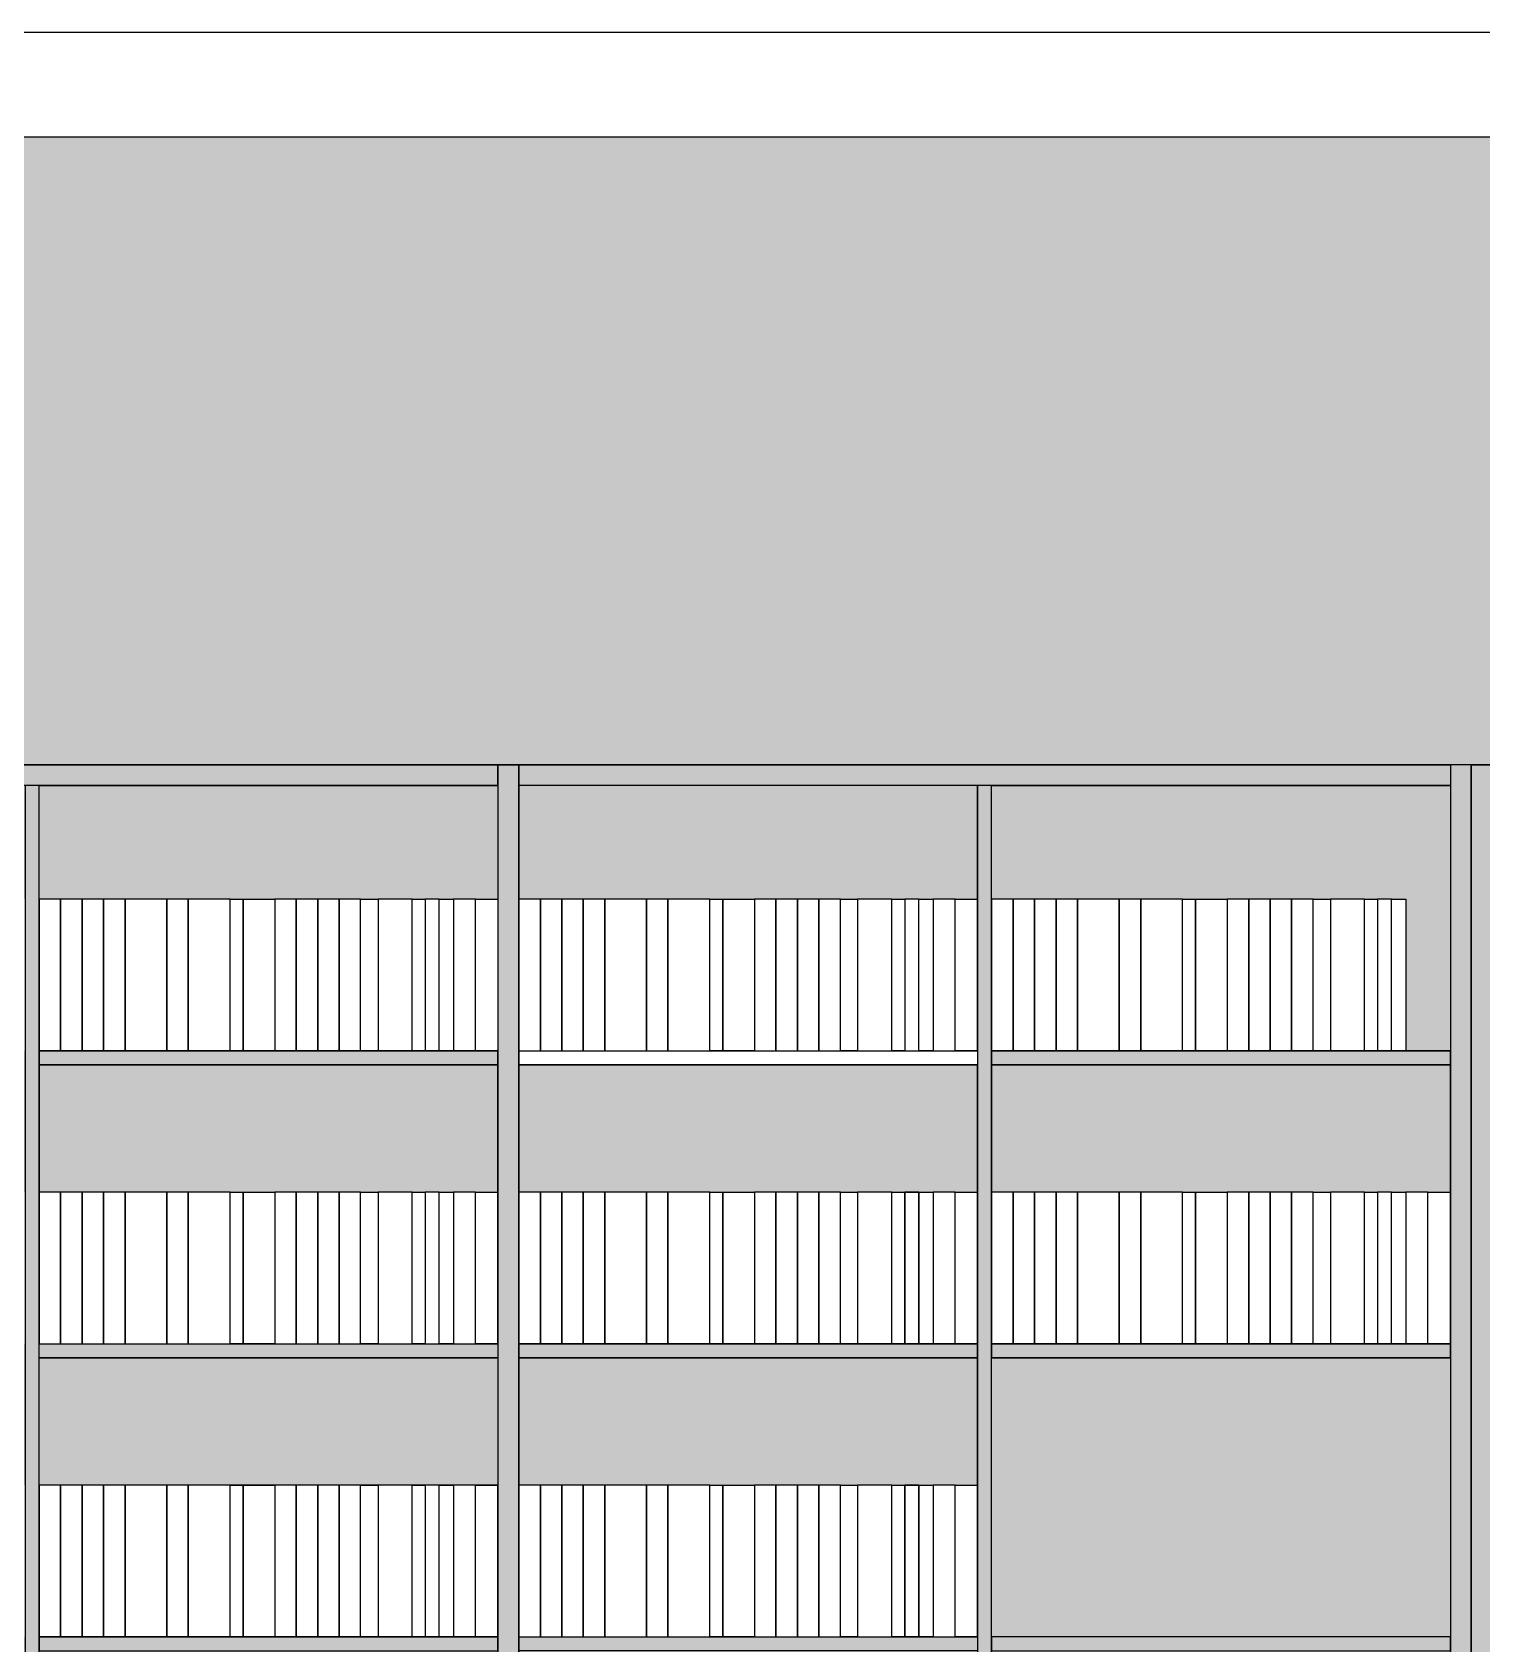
# Model space of a CAD drawing. Header units: inches. Extents: x -59797 to 874375, y -412711 to 5867.
# Drawn here: x 407725 to 409803, y -204019 to -201709 of the extents above; entities that cross this region are included whole.
import ezdxf

# ---------------------------------------------------------------- set-up
doc = ezdxf.new("R2010")
doc.units = ezdxf.units.IN
doc.header["$MEASUREMENT"] = 0

msp = doc.modelspace()

# ---------------------------------------------------------------- hatches: boundary and pattern name
at = {"true_color": 0xc7c8ca, "transparency": 33554687}
h = msp.add_hatch(color=9, dxfattribs=at)
h.dxf.hatch_style = 1
h.paths.add_polyline_path([(398884.5, -201901.2), (397384.5, -201901.2), (397384.5, -204901.2), (398884.5, -204901.2)])
h.paths.add_polyline_path([(401352.5, -201730.9), (399917.5, -201730.9), (399917.5, -204730.9), (401352.5, -204730.9)])
h.paths.add_polyline_path([(404408.8, -201766.8), (402408.8, -201766.8), (402408.8, -204766.8), (404408.8, -204766.8)])
h.paths.add_polyline_path([(411183.1, -201859.3), (405883.1, -201859.3), (405883.1, -204859.3), (406320.2, -204859.3), (406320.2, -204821.1), (406320.2, -202789.3), (406320.2, -202759.3), (406747.2, -202759.3), (406997.7, -202759.3), (407027.7, -202759.3), (408422.8, -202759.3), (409788, -202759.3), (411183.1, -202759.3)])
h.paths.add_polyline_path([(413695.1, -202733.5), (414694.9, -202733.5), (414694.9, -204939.8), (415456.1, -204939.8), (415456.1, -201939.8), (411956.1, -201939.8), (411956.1, -204939.8), (413695.1, -204939.8)])
h.paths.add_polyline_path([(409758, -203609.3), (409100.4, -203609.3), (409100.4, -204009.3), (409758, -204009.3)], flags=17)
h.paths.add_polyline_path([(409818, -202789.3), (409818, -202759.3), (409788, -202759.3), (409788, -204859.3), (409818, -204859.3), (409818, -204449.3)], flags=17)
h.paths.add_polyline_path([(410475.5, -203609.3), (409818, -203609.3), (409818, -203791.8), (409848.7, -203791.8), (409879.5, -203791.8), (409910.2, -203791.8), (409941, -203791.8), (410000.9, -203791.8), (410031.7, -203791.8), (410091.6, -203791.8), (410110.3, -203791.8), (410155.7, -203791.8), (410186.4, -203791.8), (410217.2, -203791.8), (410247.9, -203791.8), (410278.7, -203791.8), (410303.6, -203791.8), (410352.4, -203791.8), (410371, -203791.8), (410391.1, -203791.8), (410411.9, -203791.8), (410443.2, -203791.8), (410475.5, -203791.8)], flags=17)
h.paths.add_polyline_path([(410475.5, -203189.3), (409818, -203189.3), (409818, -203371.8), (409848.7, -203371.8), (409879.5, -203371.8), (409910.2, -203371.8), (409941, -203371.8), (410000.9, -203371.8), (410031.7, -203371.8), (410091.6, -203371.8), (410110.3, -203371.8), (410155.7, -203371.8), (410186.4, -203371.8), (410217.2, -203371.8), (410247.9, -203371.8), (410278.7, -203371.8), (410303.6, -203371.8), (410352.4, -203371.8), (410371, -203371.8), (410391.1, -203371.8), (410411.9, -203371.8), (410443.2, -203371.8), (410475.5, -203371.8)], flags=17)
h.paths.add_polyline_path([(409758, -203189.3), (409100.4, -203189.3), (409100.4, -203371.8), (409131.2, -203371.8), (409161.9, -203371.8), (409192.7, -203371.8), (409223.4, -203371.8), (409283.3, -203371.8), (409314.1, -203371.8), (409374, -203371.8), (409392.7, -203371.8), (409438.1, -203371.8), (409468.9, -203371.8), (409499.6, -203371.8), (409530.4, -203371.8), (409561.1, -203371.8), (409586, -203371.8), (409634.8, -203371.8), (409653.4, -203371.8), (409673.5, -203371.8), (409694.3, -203371.8), (409725.6, -203371.8), (409758, -203371.8)], flags=17)
h.paths.add_polyline_path([(409758, -202789.3), (409100.4, -202789.3), (409100.4, -202951.8), (409131.2, -202951.8), (409161.9, -202951.8), (409192.7, -202951.8), (409223.4, -202951.8), (409283.3, -202951.8), (409314.1, -202951.8), (409374, -202951.8), (409392.7, -202951.8), (409438.1, -202951.8), (409468.9, -202951.8), (409499.6, -202951.8), (409530.4, -202951.8), (409561.1, -202951.8), (409586, -202951.8), (409634.8, -202951.8), (409653.4, -202951.8), (409673.5, -202951.8), (409694.3, -202951.8), (409694.3, -203169.3), (409758, -203169.3)], flags=17)
h.paths.add_polyline_path([(410475.5, -202789.3), (409818, -202789.3), (409818, -202951.8), (409848.7, -202951.8), (409879.5, -202951.8), (409910.2, -202951.8), (409941, -202951.8), (410000.9, -202951.8), (410031.7, -202951.8), (410091.6, -202951.8), (410110.3, -202951.8), (410155.7, -202951.8), (410186.4, -202951.8), (410217.2, -202951.8), (410247.9, -202951.8), (410278.7, -202951.8), (410303.6, -202951.8), (410352.4, -202951.8), (410371, -202951.8), (410391.1, -202951.8), (410411.9, -202951.8), (410443.2, -202951.8), (410475.5, -202951.8)], flags=17)
h.paths.add_polyline_path([(411153.1, -202789.3), (410495.5, -202789.3), (410495.5, -202951.8), (410526.3, -202951.8), (410557.1, -202951.8), (410587.8, -202951.8), (410618.6, -202951.8), (410678.5, -202951.8), (410709.2, -202951.8), (410769.1, -202951.8), (410787.9, -202951.8), (410833.2, -202951.8), (410864, -202951.8), (410894.7, -202951.8), (410925.5, -202951.8), (410956.3, -202951.8), (410981.1, -202951.8), (411029.9, -202951.8), (411048.6, -202951.8), (411068.7, -202951.8), (411089.4, -202951.8), (411120.8, -202951.8), (411153.1, -202951.8)], flags=17)
h.paths.add_polyline_path([(411153.1, -203189.3), (410495.5, -203189.3), (410495.5, -203371.8), (410526.3, -203371.8), (410557.1, -203371.8), (410587.8, -203371.8), (410618.6, -203371.8), (410678.5, -203371.8), (410709.2, -203371.8), (410769.1, -203371.8), (410787.9, -203371.8), (410833.2, -203371.8), (410864, -203371.8), (410894.7, -203371.8), (410925.5, -203371.8), (410956.3, -203371.8), (410981.1, -203371.8), (411029.9, -203371.8), (411048.6, -203371.8), (411068.7, -203371.8), (411089.4, -203371.8), (411120.8, -203371.8), (411153.1, -203371.8)], flags=17)
h.paths.add_polyline_path([(411153.1, -203609.3), (410495.5, -203609.3), (410495.5, -203791.8), (410526.3, -203791.8), (410557.1, -203791.8), (411153.1, -203791.8)], flags=17)
h.paths.add_polyline_path([(411153.1, -204029.3), (410495.5, -204029.3), (410495.5, -204211.8), (410540.5, -204211.8), (410540.5, -204230), (410540.9, -204230.9), (410568.9, -204218.3), (410582.6, -204248.6), (410609.3, -204230.6), (410639.2, -204275.1), (410662.4, -204252.3), (410690.1, -204280.6), (410712.3, -204257.2), (410738.6, -204282.2), (410755.4, -204263.9), (410915.7, -204411), (410898.8, -204429.3), (411153.1, -204429.3)], flags=17)
h.paths.add_polyline_path([(410475.5, -204029.3), (409818, -204029.3), (409818, -204211.8), (409866.8, -204211.8), (409885.4, -204211.8), (409905.5, -204211.8), (409926.3, -204211.8), (409957.6, -204211.8), (409989.9, -204211.8), (409989.9, -204429.3), (410475.5, -204429.3)], flags=17)
h.paths.add_polyline_path([(409080.4, -204029.3), (408422.8, -204029.3), (408422.8, -204211.8), (408471.6, -204211.8), (408490.3, -204211.8), (408510.4, -204211.8), (408531.1, -204211.8), (408562.5, -204211.8), (408594.8, -204211.8), (408594.8, -204429.3), (409080.4, -204429.3)], flags=17)
h.paths.add_polyline_path([(409080.4, -203609.3), (408422.8, -203609.3), (408422.8, -203791.8), (408453.6, -203791.8), (408484.4, -203791.8), (408515.1, -203791.8), (408545.9, -203791.8), (408605.8, -203791.8), (408636.5, -203791.8), (408696.4, -203791.8), (408715.2, -203791.8), (408760.5, -203791.8), (408791.3, -203791.8), (408822, -203791.8), (408852.8, -203791.8), (408883.6, -203791.8), (408908.4, -203791.8), (408957.2, -203791.8), (408975.9, -203791.8), (408996, -203791.8), (409016.7, -203791.8), (409048.1, -203791.8), (409080.4, -203791.8)], flags=17)
h.paths.add_polyline_path([(409080.4, -203189.3), (408422.8, -203189.3), (408422.8, -203371.8), (408453.6, -203371.8), (408484.4, -203371.8), (408515.1, -203371.8), (408545.9, -203371.8), (408605.8, -203371.8), (408636.5, -203371.8), (408696.4, -203371.8), (408715.2, -203371.8), (408760.5, -203371.8), (408791.3, -203371.8), (408822, -203371.8), (408852.8, -203371.8), (408883.6, -203371.8), (408908.4, -203371.8), (408957.2, -203371.8), (408975.9, -203371.8), (408996, -203371.8), (409016.7, -203371.8), (409048.1, -203371.8), (409080.4, -203371.8)], flags=17)
h.paths.add_polyline_path([(407715.3, -203189.3), (407057.7, -203189.3), (407057.7, -203371.8), (407088.5, -203371.8), (407119.2, -203371.8), (407150, -203371.8), (407180.7, -203371.8), (407240.6, -203371.8), (407271.4, -203371.8), (407331.3, -203371.8), (407350.1, -203371.8), (407395.4, -203371.8), (407426.2, -203371.8), (407456.9, -203371.8), (407487.7, -203371.8), (407518.4, -203371.8), (407543.3, -203371.8), (407592.1, -203371.8), (407610.7, -203371.8), (407630.8, -203371.8), (407651.6, -203371.8), (407682.9, -203371.8), (407715.3, -203371.8)], flags=17)
h.paths.add_polyline_path([(407715.3, -203609.3), (407057.7, -203609.3), (407057.7, -203791.8), (407088.5, -203791.8), (407119.2, -203791.8), (407150, -203791.8), (407180.7, -203791.8), (407240.6, -203791.8), (407271.4, -203791.8), (407331.3, -203791.8), (407350.1, -203791.8), (407395.4, -203791.8), (407426.2, -203791.8), (407456.9, -203791.8), (407487.7, -203791.8), (407518.4, -203791.8), (407543.3, -203791.8), (407592.1, -203791.8), (407610.7, -203791.8), (407630.8, -203791.8), (407651.6, -203791.8), (407682.9, -203791.8), (407715.3, -203791.8)], flags=17)
h.paths.add_polyline_path([(408392.8, -203609.3), (407735.3, -203609.3), (407735.3, -203791.8), (407766, -203791.8), (407796.8, -203791.8), (407827.6, -203791.8), (407858.3, -203791.8), (407918.2, -203791.8), (407949, -203791.8), (408008.9, -203791.8), (408027.6, -203791.8), (408073, -203791.8), (408103.7, -203791.8), (408134.5, -203791.8), (408165.2, -203791.8), (408196, -203791.8), (408220.9, -203791.8), (408269.7, -203791.8), (408288.3, -203791.8), (408308.4, -203791.8), (408329.2, -203791.8), (408360.5, -203791.8), (408392.8, -203791.8)], flags=17)
h.paths.add_polyline_path([(408392.8, -203189.3), (407735.3, -203189.3), (407735.3, -203371.8), (407766, -203371.8), (407796.8, -203371.8), (407827.6, -203371.8), (407858.3, -203371.8), (407918.2, -203371.8), (407949, -203371.8), (408008.9, -203371.8), (408027.6, -203371.8), (408073, -203371.8), (408103.7, -203371.8), (408134.5, -203371.8), (408165.2, -203371.8), (408196, -203371.8), (408220.9, -203371.8), (408269.7, -203371.8), (408288.3, -203371.8), (408308.4, -203371.8), (408329.2, -203371.8), (408360.5, -203371.8), (408392.8, -203371.8)], flags=17)
h.paths.add_polyline_path([(408392.8, -202789.3), (407735.3, -202789.3), (407735.3, -202951.8), (407766, -202951.8), (407796.8, -202951.8), (407827.6, -202951.8), (407858.3, -202951.8), (407918.2, -202951.8), (407949, -202951.8), (408008.9, -202951.8), (408027.6, -202951.8), (408073, -202951.8), (408103.7, -202951.8), (408134.5, -202951.8), (408165.2, -202951.8), (408196, -202951.8), (408220.9, -202951.8), (408269.7, -202951.8), (408288.3, -202951.8), (408308.4, -202951.8), (408329.2, -202951.8), (408360.5, -202951.8), (408392.8, -202951.8)], flags=17)
h.paths.add_polyline_path([(407715.3, -202789.3), (407057.7, -202789.3), (407057.7, -202951.8), (407088.5, -202951.8), (407119.2, -202951.8), (407150, -202951.8), (407180.7, -202951.8), (407240.6, -202951.8), (407271.4, -202951.8), (407331.3, -202951.8), (407350.1, -202951.8), (407395.4, -202951.8), (407426.2, -202951.8), (407456.9, -202951.8), (407487.7, -202951.8), (407518.4, -202951.8), (407543.3, -202951.8), (407592.1, -202951.8), (407610.7, -202951.8), (407630.8, -202951.8), (407651.6, -202951.8), (407682.9, -202951.8), (407715.3, -202951.8)], flags=17)
h.paths.add_polyline_path([(409080.4, -202789.3), (408422.8, -202789.3), (408422.8, -202951.8), (408453.6, -202951.8), (408484.4, -202951.8), (408515.1, -202951.8), (408545.9, -202951.8), (408605.8, -202951.8), (408636.5, -202951.8), (408696.4, -202951.8), (408715.2, -202951.8), (408760.5, -202951.8), (408791.3, -202951.8), (408822, -202951.8), (408852.8, -202951.8), (408883.6, -202951.8), (408908.4, -202951.8), (408957.2, -202951.8), (408975.9, -202951.8), (408996, -202951.8), (409016.7, -202951.8), (409048.1, -202951.8), (409080.4, -202951.8)], flags=17)
h.paths.add_polyline_path([(406997.7, -202789.3), (406777.2, -202789.3), (406747.2, -202789.3), (406340.2, -202789.3), (406340.2, -202951.8), (406370.9, -202951.8), (406401.7, -202951.8), (406432.4, -202951.8), (406463.2, -202951.8), (406523.1, -202951.8), (406553.8, -202951.8), (406613.7, -202951.8), (406632.5, -202951.8), (406677.8, -202951.8), (406708.6, -202951.8), (406739.4, -202951.8), (406770.1, -202951.8), (406800.9, -202951.8), (406825.7, -202951.8), (406874.5, -202951.8), (406893.2, -202951.8), (406913.3, -202951.8), (406934, -202951.8), (406934, -203169.3), (406997.7, -203169.3)], flags=17)
h.paths.add_polyline_path([(406997.7, -203189.3), (406340.2, -203189.3), (406340.2, -203371.8), (406370.9, -203371.8), (406401.7, -203371.8), (406432.4, -203371.8), (406463.2, -203371.8), (406523.1, -203371.8), (406553.8, -203371.8), (406613.7, -203371.8), (406632.5, -203371.8), (406677.8, -203371.8), (406708.6, -203371.8), (406739.4, -203371.8), (406770.1, -203371.8), (406800.9, -203371.8), (406825.7, -203371.8), (406874.5, -203371.8), (406893.2, -203371.8), (406913.3, -203371.8), (406934, -203371.8), (406965.4, -203371.8), (406997.7, -203371.8)], flags=17)
h.paths.add_polyline_path([(406997.7, -203609.3), (406340.2, -203609.3), (406340.2, -204009.3), (406997.7, -204009.3)], flags=17)
h.paths.add_polyline_path([(406997.7, -204029.3), (406340.2, -204029.3), (406340.2, -204211.8), (406997.7, -204211.8)], flags=17)
h.paths.add_polyline_path([(407715.3, -204029.3), (407057.7, -204029.3), (407057.7, -204211.8), (407106.5, -204211.8), (407125.1, -204211.8), (407145.2, -204211.8), (407166, -204211.8), (407197.3, -204211.8), (407229.7, -204211.8), (407229.7, -204429.3), (407715.3, -204429.3)], flags=17)
h.paths.add_polyline_path([(408392.8, -204029.3), (407735.3, -204029.3), (407735.3, -204211.8), (407780.3, -204211.8), (407780.3, -204230), (407780.6, -204230.9), (407808.7, -204218.3), (407822.3, -204248.6), (407849, -204230.6), (407879, -204275.1), (407902.2, -204252.3), (407929.8, -204280.6), (407952.1, -204257.2), (407978.4, -204282.2), (407995.2, -204263.9), (408155.4, -204411), (408138.6, -204429.3), (408392.8, -204429.3)], flags=17)
at = {"transparency": 33554687}
h = msp.add_hatch(color=45, dxfattribs=at)
h.dxf.hatch_style = 1
h.paths.add_polyline_path([(406997.7, -204449.3), (406340.2, -204449.3), (406340.2, -204821.1), (406997.7, -204821.1)])
h.paths.add_polyline_path([(406723.6, -204498.3), (406603, -204498.3), (406603, -204481.2), (406723.6, -204481.2)], flags=16)
h.paths.add_polyline_path([(407715.3, -204449.3), (407057.7, -204449.3), (407057.7, -204821.1), (407715.3, -204821.1)], flags=17)
h.paths.add_polyline_path([(407320.6, -204498.3), (407320.6, -204481.2), (407441.2, -204481.2), (407441.2, -204498.3)], flags=16)
h.paths.add_polyline_path([(406340.2, -202789.3), (406320.2, -202789.3), (406320.2, -204859.3), (406340.2, -204859.3), (406340.2, -204449.3), (406339.8, -204449.3), (406339.8, -204429.3), (406339.8, -204029.3)])
h.paths.add_polyline_path([(407027.7, -202759.3), (406997.7, -202759.3), (406997.7, -204859.3), (407027.7, -204859.3)])
h.paths.add_polyline_path([(407057.7, -202789.3), (407057.7, -202759.3), (407027.7, -202759.3), (407027.7, -204859.3), (407715.3, -204859.3), (407715.3, -204429.3), (407057.7, -204429.3), (407057.7, -204029.3)])
h.paths.add_polyline_path([(406997.7, -203589.3), (406340.2, -203589.3), (406340.2, -203609.3), (406997.7, -203609.3)])
h.paths.add_polyline_path([(406997.7, -203169.3), (406340.2, -203169.3), (406340.2, -203189.3), (406997.7, -203189.3)])
h.paths.add_polyline_path([(407734.9, -204029.3), (407735.3, -202789.3), (407715.3, -202789.3), (407715.3, -204859.3), (407735.3, -204859.3), (407735.3, -204429.3), (407734.9, -204429.3), (407734.9, -204211.8)])
h.paths.add_polyline_path([(408392.8, -204009.3), (407735.3, -204009.3), (407735.3, -204029.3), (408392.8, -204029.3)])
h.paths.add_polyline_path([(408392.8, -203589.3), (407735.3, -203589.3), (407735.3, -203609.3), (408392.8, -203609.3)])
h.paths.add_polyline_path([(407715.3, -203589.3), (407057.7, -203589.3), (407057.7, -203609.3), (407715.3, -203609.3)], flags=17)
h.paths.add_polyline_path([(407715.3, -204009.3), (407057.7, -204009.3), (407057.7, -204029.3), (407715.3, -204029.3)], flags=17)
h.paths.add_polyline_path([(409080.4, -204009.3), (408422.8, -204009.3), (408422.8, -204029.3), (409080.4, -204029.3)])
h.paths.add_polyline_path([(408422.8, -202759.3), (408392.8, -202759.3), (408392.8, -204859.3), (408422.8, -204859.3)])
h.paths.add_polyline_path([(409080.4, -203589.3), (408422.8, -203589.3), (408422.8, -203609.3), (409080.4, -203609.3)])
h = msp.add_hatch(color=45, dxfattribs=at)
h.dxf.hatch_style = 1
h.paths.add_polyline_path([(408392.8, -204449.3), (407735.3, -204449.3), (407735.3, -204821.1), (408392.8, -204821.1)])
h.paths.add_polyline_path([(407998.2, -204498.3), (407998.2, -204481.2), (408118.7, -204481.2), (408118.7, -204498.3)], flags=16)
h.paths.add_polyline_path([(407715.3, -204449.3), (407057.7, -204449.3), (407057.7, -204821.1), (407715.3, -204821.1)])
h.paths.add_polyline_path([(407441.2, -204498.3), (407320.6, -204498.3), (407320.6, -204481.2), (407441.2, -204481.2)], flags=16)
h.paths.add_polyline_path([(409080.4, -204449.3), (408422.8, -204449.3), (408422.8, -204821.1), (409080.4, -204821.1)])
h.paths.add_polyline_path([(408697, -204498.3), (408697, -204481.2), (408817.5, -204481.2), (408817.5, -204498.3)], flags=16)
h.paths.add_polyline_path([(409758, -204449.3), (409100.4, -204449.3), (409100.4, -204821.1), (409758, -204821.1)])
h.paths.add_polyline_path([(409363.3, -204498.3), (409363.3, -204481.2), (409483.9, -204481.2), (409483.9, -204498.3)], flags=16)
h.paths.add_polyline_path([(410475.5, -204449.3), (409818, -204449.3), (409818, -204821.1), (410475.5, -204821.1)], flags=17)
h.paths.add_polyline_path([(410080.8, -204498.3), (410080.8, -204481.2), (410201.4, -204481.2), (410201.4, -204498.3)], flags=16)
h.paths.add_polyline_path([(411153.1, -204449.3), (410495.5, -204449.3), (410495.5, -204821.1), (411153.1, -204821.1)])
h.paths.add_polyline_path([(410758.4, -204498.3), (410758.4, -204481.2), (410879, -204481.2), (410879, -204498.3)], flags=16)
h.paths.add_polyline_path([(410495.2, -204211.8), (410495.2, -204029.3), (410495.5, -202789.3), (410475.5, -202789.3), (410475.5, -203169.3), (410475.5, -204859.3), (410495.5, -204859.3), (410495.5, -204449.3), (410495.5, -204429.3), (410495.2, -204429.3)])
h.paths.add_polyline_path([(408392.8, -202759.3), (407057.7, -202759.3), (407057.7, -202789.3), (407715.3, -202789.3), (407735.3, -202789.3), (408392.8, -202789.3)])
h.paths.add_polyline_path([(408392.8, -203169.3), (407735.3, -203169.3), (407735.3, -203189.3), (408392.8, -203189.3)])
h.paths.add_polyline_path([(407715.3, -203169.3), (407057.7, -203169.3), (407057.7, -203189.3), (407715.3, -203189.3)])
h.paths.add_polyline_path([(406997.7, -202759.3), (406747.2, -202759.3), (406320.2, -202759.3), (406320.2, -202789.3), (406340.2, -202789.3), (406997.7, -202789.3)])
h.paths.add_polyline_path([(409758, -202759.3), (408422.8, -202759.3), (408422.8, -202789.3), (409758, -202789.3)])
h.paths.add_polyline_path([(409100.4, -202789.3), (409080.4, -202789.3), (409080.4, -204859.3), (409100.4, -204859.3), (409100.4, -204429.3), (409100, -204429.3), (409100, -204029.3)])
h.paths.add_polyline_path([(409758, -203589.3), (409100.4, -203589.3), (409100.4, -203609.3), (409758, -203609.3)])
h.paths.add_polyline_path([(409758, -204009.3), (409100.4, -204009.3), (409100.4, -204029.3), (409758, -204029.3)])
h.paths.add_polyline_path([(409818, -204029.3), (409818, -202789.3), (409818, -202759.3), (409788, -202759.3), (409788, -204859.3), (410475.5, -204859.3), (410475.5, -204429.3), (409818, -204429.3)])
h.paths.add_polyline_path([(409788, -202759.3), (409758, -202759.3), (409758, -202789.3), (409758, -204859.3), (409788, -204859.3)])
h.paths.add_polyline_path([(410475.5, -204009.3), (409818, -204009.3), (409818, -204029.3), (410475.5, -204029.3)], flags=17)
h.paths.add_polyline_path([(411153.1, -202759.3), (409818, -202759.3), (409818, -202789.3), (410475.5, -202789.3), (410495.5, -202789.3), (411153.1, -202789.3)])
h.paths.add_polyline_path([(410475.5, -203169.3), (409818, -203169.3), (409818, -203189.3), (410475.5, -203189.3)], flags=17)
h.paths.add_polyline_path([(409758, -203169.3), (409100.4, -203169.3), (409100.4, -203189.3), (409758, -203189.3)])
h.paths.add_polyline_path([(411153.1, -203169.3), (410495.5, -203169.3), (410495.5, -203189.3), (411153.1, -203189.3)])
h.paths.add_polyline_path([(410475.5, -203589.3), (409818, -203589.3), (409818, -203609.3), (410475.5, -203609.3)], flags=17)
h.paths.add_polyline_path([(411153.1, -203589.3), (410495.5, -203589.3), (410495.5, -203609.3), (411153.1, -203609.3)])
h.paths.add_polyline_path([(411153.1, -204009.3), (410495.5, -204009.3), (410495.5, -204029.3), (411153.1, -204029.3)])
h.paths.add_polyline_path([(411183.1, -202759.3), (411153.1, -202759.3), (411153.1, -202789.3), (411153.1, -203169.3), (411153.1, -203189.3), (411153.1, -203589.3), (411153.1, -203609.3), (411153.1, -204009.3), (411153.1, -204029.3), (411153.1, -204429.3), (411153.1, -204859.3), (411183.1, -204859.3)])
h.paths.add_polyline_path([(411153.1, -204821.1), (410495.5, -204821.1), (410495.5, -204859.3), (411153.1, -204859.3)])
h.paths.add_polyline_path([(409758, -204821.1), (409100.4, -204821.1), (409100.4, -204859.3), (409758, -204859.3)])
h.paths.add_polyline_path([(409080.4, -204821.1), (408422.8, -204821.1), (408422.8, -204859.3), (409080.4, -204859.3)])
h.paths.add_polyline_path([(406997.7, -204821.1), (406340.2, -204821.1), (406340.2, -204859.3), (406997.7, -204859.3)])
h.paths.add_polyline_path([(408392.8, -204821.1), (407735.3, -204821.1), (407735.3, -204859.3), (408392.8, -204859.3)])
h.paths.add_polyline_path([(406997.7, -204009.3), (406340.2, -204009.3), (406340.2, -204029.3), (406997.7, -204029.3)])

# ---------------------------------------------------------------- linework, layer by layer
at = {"color": 7}
msp.add_line((405883.1, -201709.3), (411183.1, -201709.3), dxfattribs=at)
for p, q in [((408422.8, -202759.3), (407027.7, -202759.3)), ((408392.8, -202759.3), (408392.8, -204859.3)), ((409788, -202759.3), (408392.8, -202759.3)), ((408392.8, -202759.3), (408392.8, -204859.3)), ((409788, -202759.3), (408392.8, -202759.3)), ((408422.8, -204859.3), (408422.8, -202759.3)), ((408422.8, -202759.3), (408422.8, -204859.3)), ((409788, -202759.3), (409788, -204859.3)), ((411183.1, -202759.3), (409788, -202759.3)), ((409788, -202759.3), (409788, -204859.3)), ((409788, -202759.3), (409788, -204859.3)), ((407735.3, -203169.3), (407735.3, -202789.3)), ((408392.8, -202789.3), (407735.3, -202789.3)), ((408392.8, -202789.3), (408392.8, -204821.1)), ((408392.8, -202789.3), (408392.8, -203169.3)), ((408422.8, -202789.3), (408422.8, -203169.3)), ((409080.4, -202789.3), (408422.8, -202789.3)), ((409080.4, -203169.3), (409080.4, -202789.3)), ((409758, -202789.3), (409100.4, -202789.3)), ((409100.4, -203169.3), (409100.4, -202789.3)), ((409758, -202789.3), (409758, -203169.3)), ((407735.3, -203169.3), (408392.8, -203169.3)), ((408422.8, -203169.3), (409080.4, -203169.3)), ((409100.4, -203169.3), (409758, -203169.3)), ((407735.3, -203589.3), (407735.3, -203189.3)), ((407735.3, -203189.3), (408392.8, -203189.3)), ((408392.8, -203189.3), (408392.8, -203589.3)), ((408422.8, -203189.3), (409080.4, -203189.3)), ((408422.8, -203189.3), (408422.8, -203589.3)), ((409080.4, -203589.3), (409080.4, -203189.3)), ((409100.4, -203189.3), (409758, -203189.3)), ((409100.4, -203589.3), (409100.4, -203189.3)), ((409758, -203189.3), (409758, -203589.3)), ((407735.3, -203589.3), (408392.8, -203589.3)), ((407735.3, -203589.3), (408392.8, -203589.3)), ((407735.3, -203589.3), (408392.8, -203589.3)), ((408422.8, -203589.3), (409080.4, -203589.3)), ((408422.8, -203589.3), (409080.4, -203589.3)), ((408422.8, -203589.3), (409080.4, -203589.3)), ((409100.4, -203589.3), (409758, -203589.3)), ((409100.4, -203589.3), (409758, -203589.3)), ((409100.4, -203589.3), (409758, -203589.3)), ((407735.3, -204009.3), (407735.3, -203609.3)), ((407735.3, -203609.3), (408392.8, -203609.3)), ((408392.8, -203609.3), (408392.8, -204009.3)), ((408422.8, -203609.3), (409080.4, -203609.3)), ((408422.8, -203609.3), (408422.8, -204009.3)), ((409080.4, -204009.3), (409080.4, -203609.3)), ((409100.4, -203609.3), (409758, -203609.3)), ((409100.4, -204009.3), (409100.4, -203609.3)), ((409758, -203609.3), (409758, -204009.3)), ((407735.3, -204009.3), (408392.8, -204009.3)), ((407735.3, -204009.3), (408392.8, -204009.3)), ((408422.8, -204009.3), (409080.4, -204009.3)), ((408422.8, -204009.3), (409080.4, -204009.3))]:
    msp.add_line(p, q)
msp.add_lwpolyline([(405883.1, -204859.3), (405883.1, -201859.3), (411183.1, -201859.3), (411183.1, -204859.3), (406320.2, -204859.3)], dxfattribs=at)
for points in [[(407027.7, -202789.3), (407027.7, -202759.3), (408392.8, -202759.3), (408392.8, -202789.3), (407057.7, -202789.3)], [(408392.8, -202789.3), (408392.8, -202759.3), (409758, -202759.3), (409758, -202789.3), (408422.8, -202789.3)], [(408392.8, -202789.3), (408392.8, -202759.3), (409758, -202759.3), (409758, -202789.3), (408422.8, -202789.3)], [(409788, -202789.3), (409788, -202759.3), (411153.1, -202759.3), (411153.1, -202789.3), (409818, -202789.3)], [(409788, -202789.3), (409788, -204821.1)]]:
    msp.add_lwpolyline(points)
for points in [[(408422.8, -202759.3), (407027.7, -202759.3), (407027.7, -204859.3), (408422.8, -204859.3)], [(409788, -202759.3), (408392.8, -202759.3), (408392.8, -204859.3), (409788, -204859.3)], [(408392.8, -204859.3), (408422.8, -204859.3), (408422.8, -202759.3), (408392.8, -202759.3)], [(409758, -204859.3), (409788, -204859.3), (409788, -202759.3), (409758, -202759.3)], [(409758, -204859.3), (409788, -204859.3), (409788, -202759.3), (409758, -202759.3)], [(411183.1, -202759.3), (409788, -202759.3), (409788, -204859.3), (411183.1, -204859.3)], [(407735.3, -202789.3), (407715.3, -202789.3), (407715.3, -204859.3), (407735.3, -204859.3)], [(407735.3, -202789.3), (408392.8, -202789.3), (408392.8, -203169.3), (407735.3, -203169.3)], [(408422.8, -202789.3), (408422.8, -202789.3), (408422.8, -204821.1), (408422.8, -204821.1)], [(408422.8, -203169.3), (409080.4, -203169.3), (409080.4, -202789.3), (408422.8, -202789.3)], [(409100.4, -202789.3), (409080.4, -202789.3), (409080.4, -204859.3), (409100.4, -204859.3)], [(409100.4, -202789.3), (409080.4, -202789.3), (409080.4, -204859.3), (409100.4, -204859.3)], [(409100.4, -202789.3), (409758, -202789.3), (409758, -203169.3), (409100.4, -203169.3)], [(407766, -202951.8), (407735.3, -202951.8), (407735.3, -203169.3), (407766, -203169.3)], [(407796.8, -202951.8), (407766, -202951.8), (407766, -203169.3), (407796.8, -203169.3)], [(407827.6, -202951.8), (407796.8, -202951.8), (407796.8, -203169.3), (407827.6, -203169.3)], [(407858.3, -202951.8), (407827.6, -202951.8), (407827.6, -203169.3), (407858.3, -203169.3)], [(407918.2, -202951.8), (407858.3, -202951.8), (407858.3, -203169.3), (407918.2, -203169.3)], [(407918.2, -203169.3), (407949, -203169.3), (407949, -202951.8), (407918.2, -202951.8)], [(408008.9, -202951.8), (407949, -202951.8), (407949, -203169.3), (408008.9, -203169.3)], [(408008.9, -202951.8), (408027.6, -202951.8), (408027.6, -203169.3), (408008.9, -203169.3)], [(408027.6, -202951.8), (408073, -202951.8), (408073, -203169.3), (408027.6, -203169.3)], [(408103.7, -202951.8), (408073, -202951.8), (408073, -203169.3), (408103.7, -203169.3)], [(408134.5, -202951.8), (408103.7, -202951.8), (408103.7, -203169.3), (408134.5, -203169.3)], [(408165.2, -202951.8), (408134.5, -202951.8), (408134.5, -203169.3), (408165.2, -203169.3)], [(408196, -202951.8), (408165.2, -202951.8), (408165.2, -203169.3), (408196, -203169.3)], [(408196, -202951.8), (408220.9, -202951.8), (408220.9, -203169.3), (408196, -203169.3)], [(408220.9, -203169.3), (408269.7, -203169.3), (408269.7, -202951.8), (408220.9, -202951.8)], [(408269.7, -202951.8), (408288.3, -202951.8), (408288.3, -203169.3), (408269.7, -203169.3)], [(408288.3, -203169.3), (408308.4, -203169.3), (408308.4, -202951.8), (408288.3, -202951.8)], [(408308.4, -202951.8), (408329.2, -202951.8), (408329.2, -203169.3), (408308.4, -203169.3)], [(408329.2, -203169.3), (408360.5, -203169.3), (408360.5, -202951.8), (408329.2, -202951.8)], [(408360.5, -202951.8), (408392.8, -202951.8), (408392.8, -203169.3), (408360.5, -203169.3)], [(408453.6, -202951.8), (408422.8, -202951.8), (408422.8, -203169.3), (408453.6, -203169.3)], [(408484.4, -202951.8), (408453.6, -202951.8), (408453.6, -203169.3), (408484.4, -203169.3)], [(408515.1, -202951.8), (408484.4, -202951.8), (408484.4, -203169.3), (408515.1, -203169.3)], [(408545.9, -202951.8), (408515.1, -202951.8), (408515.1, -203169.3), (408545.9, -203169.3)], [(408605.8, -202951.8), (408545.9, -202951.8), (408545.9, -203169.3), (408605.8, -203169.3)], [(408605.8, -203169.3), (408636.5, -203169.3), (408636.5, -202951.8), (408605.8, -202951.8)], [(408696.4, -202951.8), (408636.5, -202951.8), (408636.5, -203169.3), (408696.4, -203169.3)], [(408696.4, -202951.8), (408715.2, -202951.8), (408715.2, -203169.3), (408696.4, -203169.3)], [(408715.2, -202951.8), (408760.5, -202951.8), (408760.5, -203169.3), (408715.2, -203169.3)], [(408791.3, -202951.8), (408760.5, -202951.8), (408760.5, -203169.3), (408791.3, -203169.3)], [(408822, -202951.8), (408791.3, -202951.8), (408791.3, -203169.3), (408822, -203169.3)], [(408852.8, -202951.8), (408822, -202951.8), (408822, -203169.3), (408852.8, -203169.3)], [(408883.6, -202951.8), (408852.8, -202951.8), (408852.8, -203169.3), (408883.6, -203169.3)], [(408883.6, -202951.8), (408908.4, -202951.8), (408908.4, -203169.3), (408883.6, -203169.3)], [(408908.4, -203169.3), (408957.2, -203169.3), (408957.2, -202951.8), (408908.4, -202951.8)], [(408957.2, -202951.8), (408975.9, -202951.8), (408975.9, -203169.3), (408957.2, -203169.3)], [(408975.9, -203169.3), (408996, -203169.3), (408996, -202951.8), (408975.9, -202951.8)], [(408996, -202951.8), (409016.7, -202951.8), (409016.7, -203169.3), (408996, -203169.3)], [(409016.7, -203169.3), (409048.1, -203169.3), (409048.1, -202951.8), (409016.7, -202951.8)], [(409048.1, -202951.8), (409080.4, -202951.8), (409080.4, -203169.3), (409048.1, -203169.3)], [(409131.2, -202951.8), (409100.4, -202951.8), (409100.4, -203169.3), (409131.2, -203169.3)], [(409161.9, -202951.8), (409131.2, -202951.8), (409131.2, -203169.3), (409161.9, -203169.3)], [(409192.7, -202951.8), (409161.9, -202951.8), (409161.9, -203169.3), (409192.7, -203169.3)], [(409223.4, -202951.8), (409192.7, -202951.8), (409192.7, -203169.3), (409223.4, -203169.3)], [(409283.3, -202951.8), (409223.4, -202951.8), (409223.4, -203169.3), (409283.3, -203169.3)], [(409283.3, -203169.3), (409314.1, -203169.3), (409314.1, -202951.8), (409283.3, -202951.8)], [(409374, -202951.8), (409314.1, -202951.8), (409314.1, -203169.3), (409374, -203169.3)], [(409374, -202951.8), (409392.7, -202951.8), (409392.7, -203169.3), (409374, -203169.3)], [(409392.7, -202951.8), (409438.1, -202951.8), (409438.1, -203169.3), (409392.7, -203169.3)], [(409468.9, -202951.8), (409438.1, -202951.8), (409438.1, -203169.3), (409468.9, -203169.3)], [(409499.6, -202951.8), (409468.9, -202951.8), (409468.9, -203169.3), (409499.6, -203169.3)], [(409530.4, -202951.8), (409499.6, -202951.8), (409499.6, -203169.3), (409530.4, -203169.3)], [(409561.1, -202951.8), (409530.4, -202951.8), (409530.4, -203169.3), (409561.1, -203169.3)], [(409561.1, -202951.8), (409586, -202951.8), (409586, -203169.3), (409561.1, -203169.3)], [(409586, -203169.3), (409634.8, -203169.3), (409634.8, -202951.8), (409586, -202951.8)], [(409634.8, -202951.8), (409653.4, -202951.8), (409653.4, -203169.3), (409634.8, -203169.3)], [(409653.4, -203169.3), (409673.5, -203169.3), (409673.5, -202951.8), (409653.4, -202951.8)], [(409673.5, -202951.8), (409694.3, -202951.8), (409694.3, -203169.3), (409673.5, -203169.3)], [(407735.3, -203189.3), (408392.8, -203189.3), (408392.8, -203169.3), (407735.3, -203169.3)], [(409080.4, -203189.3), (408422.8, -203189.3), (408422.8, -203169.3), (409080.4, -203169.3)], [(409080.4, -203189.3), (408422.8, -203189.3), (408422.8, -203169.3), (409080.4, -203169.3)], [(409100.4, -203189.3), (409758, -203189.3), (409758, -203169.3), (409100.4, -203169.3)], [(409100.4, -203189.3), (409758, -203189.3), (409758, -203169.3), (409100.4, -203169.3)], [(408392.8, -203189.3), (407735.3, -203189.3), (407735.3, -203589.3), (408392.8, -203589.3)], [(409080.4, -203589.3), (408422.8, -203589.3), (408422.8, -203189.3), (409080.4, -203189.3)], [(409758, -203189.3), (409100.4, -203189.3), (409100.4, -203589.3), (409758, -203589.3)], [(407766, -203371.8), (407735.3, -203371.8), (407735.3, -203589.3), (407766, -203589.3)], [(407796.8, -203371.8), (407766, -203371.8), (407766, -203589.3), (407796.8, -203589.3)], [(407827.6, -203371.8), (407796.8, -203371.8), (407796.8, -203589.3), (407827.6, -203589.3)], [(407858.3, -203371.8), (407827.6, -203371.8), (407827.6, -203589.3), (407858.3, -203589.3)], [(407918.2, -203371.8), (407858.3, -203371.8), (407858.3, -203589.3), (407918.2, -203589.3)], [(407918.2, -203589.3), (407949, -203589.3), (407949, -203371.8), (407918.2, -203371.8)], [(408008.9, -203371.8), (407949, -203371.8), (407949, -203589.3), (408008.9, -203589.3)], [(408008.9, -203371.8), (408027.6, -203371.8), (408027.6, -203589.3), (408008.9, -203589.3)], [(408027.6, -203371.8), (408073, -203371.8), (408073, -203589.3), (408027.6, -203589.3)], [(408103.7, -203371.8), (408073, -203371.8), (408073, -203589.3), (408103.7, -203589.3)], [(408134.5, -203371.8), (408103.7, -203371.8), (408103.7, -203589.3), (408134.5, -203589.3)], [(408165.2, -203371.8), (408134.5, -203371.8), (408134.5, -203589.3), (408165.2, -203589.3)], [(408196, -203371.8), (408165.2, -203371.8), (408165.2, -203589.3), (408196, -203589.3)], [(408196, -203371.8), (408220.9, -203371.8), (408220.9, -203589.3), (408196, -203589.3)], [(408220.9, -203589.3), (408269.7, -203589.3), (408269.7, -203371.8), (408220.9, -203371.8)], [(408269.7, -203371.8), (408288.3, -203371.8), (408288.3, -203589.3), (408269.7, -203589.3)], [(408288.3, -203589.3), (408308.4, -203589.3), (408308.4, -203371.8), (408288.3, -203371.8)], [(408308.4, -203371.8), (408329.2, -203371.8), (408329.2, -203589.3), (408308.4, -203589.3)], [(408329.2, -203589.3), (408360.5, -203589.3), (408360.5, -203371.8), (408329.2, -203371.8)], [(408360.5, -203371.8), (408392.8, -203371.8), (408392.8, -203589.3), (408360.5, -203589.3)], [(408453.6, -203371.8), (408422.8, -203371.8), (408422.8, -203589.3), (408453.6, -203589.3)], [(408484.4, -203371.8), (408453.6, -203371.8), (408453.6, -203589.3), (408484.4, -203589.3)], [(408515.1, -203371.8), (408484.4, -203371.8), (408484.4, -203589.3), (408515.1, -203589.3)], [(408545.9, -203371.8), (408515.1, -203371.8), (408515.1, -203589.3), (408545.9, -203589.3)], [(408605.8, -203371.8), (408545.9, -203371.8), (408545.9, -203589.3), (408605.8, -203589.3)], [(408605.8, -203589.3), (408636.5, -203589.3), (408636.5, -203371.8), (408605.8, -203371.8)], [(408696.4, -203371.8), (408636.5, -203371.8), (408636.5, -203589.3), (408696.4, -203589.3)], [(408696.4, -203371.8), (408715.2, -203371.8), (408715.2, -203589.3), (408696.4, -203589.3)], [(408715.2, -203371.8), (408760.5, -203371.8), (408760.5, -203589.3), (408715.2, -203589.3)], [(408791.3, -203371.8), (408760.5, -203371.8), (408760.5, -203589.3), (408791.3, -203589.3)], [(408822, -203371.8), (408791.3, -203371.8), (408791.3, -203589.3), (408822, -203589.3)], [(408852.8, -203371.8), (408822, -203371.8), (408822, -203589.3), (408852.8, -203589.3)], [(408883.6, -203371.8), (408852.8, -203371.8), (408852.8, -203589.3), (408883.6, -203589.3)], [(408883.6, -203371.8), (408908.4, -203371.8), (408908.4, -203589.3), (408883.6, -203589.3)], [(408908.4, -203589.3), (408957.2, -203589.3), (408957.2, -203371.8), (408908.4, -203371.8)], [(408957.2, -203371.8), (408975.9, -203371.8), (408975.9, -203589.3), (408957.2, -203589.3)], [(408975.9, -203589.3), (408996, -203589.3), (408996, -203371.8), (408975.9, -203371.8)], [(408975.9, -203371.8), (408996, -203371.8), (408996, -203589.3), (408975.9, -203589.3)], [(408996, -203371.8), (409016.7, -203371.8), (409016.7, -203589.3), (408996, -203589.3)], [(409016.7, -203589.3), (409048.1, -203589.3), (409048.1, -203371.8), (409016.7, -203371.8)], [(409048.1, -203371.8), (409080.4, -203371.8), (409080.4, -203589.3), (409048.1, -203589.3)], [(409131.2, -203371.8), (409100.4, -203371.8), (409100.4, -203589.3), (409131.2, -203589.3)], [(409161.9, -203371.8), (409131.2, -203371.8), (409131.2, -203589.3), (409161.9, -203589.3)], [(409192.7, -203371.8), (409161.9, -203371.8), (409161.9, -203589.3), (409192.7, -203589.3)], [(409223.4, -203371.8), (409192.7, -203371.8), (409192.7, -203589.3), (409223.4, -203589.3)], [(409283.3, -203371.8), (409223.4, -203371.8), (409223.4, -203589.3), (409283.3, -203589.3)], [(409283.3, -203589.3), (409314.1, -203589.3), (409314.1, -203371.8), (409283.3, -203371.8)], [(409374, -203371.8), (409314.1, -203371.8), (409314.1, -203589.3), (409374, -203589.3)], [(409374, -203371.8), (409392.7, -203371.8), (409392.7, -203589.3), (409374, -203589.3)], [(409392.7, -203371.8), (409438.1, -203371.8), (409438.1, -203589.3), (409392.7, -203589.3)], [(409468.9, -203371.8), (409438.1, -203371.8), (409438.1, -203589.3), (409468.9, -203589.3)], [(409499.6, -203371.8), (409468.9, -203371.8), (409468.9, -203589.3), (409499.6, -203589.3)], [(409530.4, -203371.8), (409499.6, -203371.8), (409499.6, -203589.3), (409530.4, -203589.3)], [(409561.1, -203371.8), (409530.4, -203371.8), (409530.4, -203589.3), (409561.1, -203589.3)], [(409561.1, -203371.8), (409586, -203371.8), (409586, -203589.3), (409561.1, -203589.3)], [(409586, -203589.3), (409634.8, -203589.3), (409634.8, -203371.8), (409586, -203371.8)], [(409634.8, -203371.8), (409653.4, -203371.8), (409653.4, -203589.3), (409634.8, -203589.3)], [(409653.4, -203589.3), (409673.5, -203589.3), (409673.5, -203371.8), (409653.4, -203371.8)], [(409673.5, -203371.8), (409694.3, -203371.8), (409694.3, -203589.3), (409673.5, -203589.3)], [(409694.3, -203589.3), (409725.6, -203589.3), (409725.6, -203371.8), (409694.3, -203371.8)], [(409725.6, -203371.8), (409758, -203371.8), (409758, -203589.3), (409725.6, -203589.3)], [(408392.8, -203609.3), (407735.3, -203609.3), (407735.3, -203589.3), (408392.8, -203589.3)], [(409080.4, -203609.3), (408422.8, -203609.3), (408422.8, -203589.3), (409080.4, -203589.3)], [(409080.4, -203589.3), (408422.8, -203589.3), (408422.8, -203609.3), (409080.4, -203609.3)], [(409100.4, -203609.3), (409758, -203609.3), (409758, -203589.3), (409100.4, -203589.3)], [(409758, -203609.3), (409100.4, -203609.3), (409100.4, -203589.3), (409758, -203589.3)], [(409080.4, -203609.3), (408422.8, -203609.3), (408422.8, -204009.3), (409080.4, -204009.3)], [(407735.3, -204009.3), (408392.8, -204009.3), (408392.8, -203791.8), (407735.3, -203791.8)], [(407766, -203791.8), (407735.3, -203791.8), (407735.3, -204009.3), (407766, -204009.3)], [(407796.8, -203791.8), (407766, -203791.8), (407766, -204009.3), (407796.8, -204009.3)], [(407827.6, -203791.8), (407796.8, -203791.8), (407796.8, -204009.3), (407827.6, -204009.3)], [(407858.3, -203791.8), (407827.6, -203791.8), (407827.6, -204009.3), (407858.3, -204009.3)], [(407918.2, -203791.8), (407858.3, -203791.8), (407858.3, -204009.3), (407918.2, -204009.3)], [(407918.2, -204009.3), (407949, -204009.3), (407949, -203791.8), (407918.2, -203791.8)], [(408008.9, -203791.8), (407949, -203791.8), (407949, -204009.3), (408008.9, -204009.3)], [(408008.9, -203791.8), (408027.6, -203791.8), (408027.6, -204009.3), (408008.9, -204009.3)], [(408027.6, -203791.8), (408073, -203791.8), (408073, -204009.3), (408027.6, -204009.3)], [(408103.7, -203791.8), (408073, -203791.8), (408073, -204009.3), (408103.7, -204009.3)], [(408134.5, -203791.8), (408103.7, -203791.8), (408103.7, -204009.3), (408134.5, -204009.3)], [(408165.2, -203791.8), (408134.5, -203791.8), (408134.5, -204009.3), (408165.2, -204009.3)], [(408196, -203791.8), (408165.2, -203791.8), (408165.2, -204009.3), (408196, -204009.3)], [(408196, -203791.8), (408220.9, -203791.8), (408220.9, -204009.3), (408196, -204009.3)], [(408220.9, -204009.3), (408269.7, -204009.3), (408269.7, -203791.8), (408220.9, -203791.8)], [(408269.7, -203791.8), (408288.3, -203791.8), (408288.3, -204009.3), (408269.7, -204009.3)], [(408288.3, -204009.3), (408308.4, -204009.3), (408308.4, -203791.8), (408288.3, -203791.8)], [(408308.4, -203791.8), (408329.2, -203791.8), (408329.2, -204009.3), (408308.4, -204009.3)], [(408329.2, -204009.3), (408360.5, -204009.3), (408360.5, -203791.8), (408329.2, -203791.8)], [(408360.5, -203791.8), (408392.8, -203791.8), (408392.8, -204009.3), (408360.5, -204009.3)], [(408453.6, -203791.8), (408422.8, -203791.8), (408422.8, -204009.3), (408453.6, -204009.3)], [(408484.4, -203791.8), (408453.6, -203791.8), (408453.6, -204009.3), (408484.4, -204009.3)], [(408515.1, -203791.8), (408484.4, -203791.8), (408484.4, -204009.3), (408515.1, -204009.3)], [(408545.9, -203791.8), (408515.1, -203791.8), (408515.1, -204009.3), (408545.9, -204009.3)], [(408605.8, -203791.8), (408545.9, -203791.8), (408545.9, -204009.3), (408605.8, -204009.3)], [(408605.8, -204009.3), (408636.5, -204009.3), (408636.5, -203791.8), (408605.8, -203791.8)], [(408696.4, -203791.8), (408636.5, -203791.8), (408636.5, -204009.3), (408696.4, -204009.3)], [(408696.4, -203791.8), (408715.2, -203791.8), (408715.2, -204009.3), (408696.4, -204009.3)], [(408715.2, -203791.8), (408760.5, -203791.8), (408760.5, -204009.3), (408715.2, -204009.3)], [(408791.3, -203791.8), (408760.5, -203791.8), (408760.5, -204009.3), (408791.3, -204009.3)], [(408822, -203791.8), (408791.3, -203791.8), (408791.3, -204009.3), (408822, -204009.3)], [(408852.8, -203791.8), (408822, -203791.8), (408822, -204009.3), (408852.8, -204009.3)], [(408883.6, -203791.8), (408852.8, -203791.8), (408852.8, -204009.3), (408883.6, -204009.3)], [(408883.6, -203791.8), (408908.4, -203791.8), (408908.4, -204009.3), (408883.6, -204009.3)], [(408908.4, -204009.3), (408957.2, -204009.3), (408957.2, -203791.8), (408908.4, -203791.8)], [(408957.2, -203791.8), (408975.9, -203791.8), (408975.9, -204009.3), (408957.2, -204009.3)], [(408975.9, -203791.8), (408996, -203791.8), (408996, -204009.3), (408975.9, -204009.3)], [(408975.9, -204009.3), (408996, -204009.3), (408996, -203791.8), (408975.9, -203791.8)], [(408996, -203791.8), (409016.7, -203791.8), (409016.7, -204009.3), (408996, -204009.3)], [(409016.7, -204009.3), (409048.1, -204009.3), (409048.1, -203791.8), (409016.7, -203791.8)], [(409048.1, -203791.8), (409080.4, -203791.8), (409080.4, -204009.3), (409048.1, -204009.3)], [(407735.3, -204029.3), (408392.8, -204029.3), (408392.8, -204009.3), (407735.3, -204009.3)], [(409080.4, -204029.3), (408422.8, -204029.3), (408422.8, -204009.3), (409080.4, -204009.3)], [(409100.4, -204029.3), (409758, -204029.3), (409758, -204009.3), (409100.4, -204009.3)]]:
    msp.add_lwpolyline(points, close=True)

doc.saveas('drawing.dxf')
